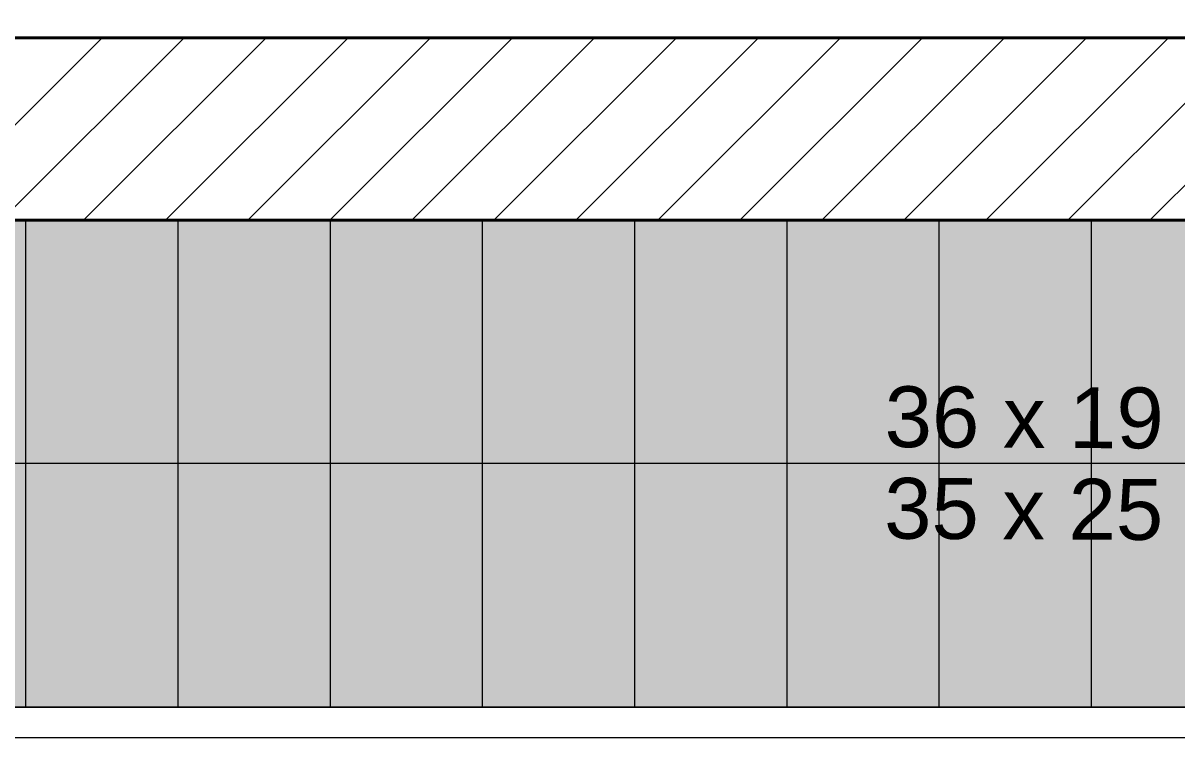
# Model space of a CAD drawing. Header units: millimetres. Extents: x 47631 to 558803, y 29659 to 315570.
# Drawn here: x 481852 to 483747, y 302326 to 303524 of the extents above; entities that cross this region are included whole.
import ezdxf

# ---------------------------------------------------------------- set-up
doc = ezdxf.new("R2010")
doc.units = ezdxf.units.MM
doc.styles.add('GP kota 13.83_20.63_22.63_PBS_arhitektura$0$Standard', font='arial.ttf')

msp = doc.modelspace()

# ---------------------------------------------------------------- hatches: boundary and pattern name
at = {"linetype": 'Continuous', "lineweight": 5, "true_color": 0x666666, "transparency": 33554562}
h = msp.add_hatch(color=251, dxfattribs=at)
h.dxf.hatch_style = 1
h.paths.add_polyline_path([(476809.6, 305499.5), (476806.7, 304349.6), (477806.8, 304349.8), (477806.8, 303514.3), (478606.8, 303514.3), (478606.8, 302399.5), (488606.8, 302399.5), (488606.8, 301699.5), (489756.8, 301699.5), (489756.8, 303449.7), (488356.8, 303449.7), (488106.8, 303199.7), (479606.8, 303199.7), (479606.8, 305499.5)])

# ---------------------------------------------------------------- linework, layer by layer
at = {"color": 3, "linetype": 'Continuous', "lineweight": 40}
for p, q in [((479906.8, 303499.5), (487956.8, 303499.5)), ((479606.8, 303199.5), (488106.6, 303199.5))]:
    msp.add_line(p, q, dxfattribs=at)
at = {"color": 8, "linetype": 'Continuous', "lineweight": 5}
for p, q in [((481682.1, 303199.5), (481982.1, 303499.5)), ((481816.8, 303199.5), (482116.8, 303499.5)), ((481951.5, 303199.5), (482251.5, 303499.5)), ((482086.2, 303199.5), (482386.2, 303499.5)), ((482221, 303199.5), (482521, 303499.5)), ((482355.7, 303199.5), (482655.7, 303499.5)), ((482490.4, 303199.5), (482790.4, 303499.5)), ((482625.1, 303199.5), (482925.1, 303499.5)), ((482759.8, 303199.5), (483059.8, 303499.5)), ((482894.5, 303199.5), (483194.5, 303499.5)), ((483029.2, 303199.5), (483329.2, 303499.5)), ((483163.9, 303199.5), (483463.9, 303499.5)), ((483298.6, 303199.5), (483598.6, 303499.5)), ((483433.3, 303199.5), (483733.3, 303499.5)), ((483568, 303199.5), (483868, 303499.5)), ((483702.7, 303199.5), (484002.7, 303499.5))]:
    msp.add_line(p, q, dxfattribs=at)
at = {"color": 1, "linetype": 'Continuous', "lineweight": -3}
msp.add_line((488106.8, 303199.7), (479606.8, 303199.7), dxfattribs=at)
at = {"color": 1, "linetype": 'Continuous', "lineweight": -3, "ltscale": 10}
msp.add_line((488106.8, 303199.5), (479606.8, 303199.5), dxfattribs=at)
at = {"color": 4, "linetype": 'Continuous', "lineweight": 20}
for p, q in [((481856.8, 302399.5), (481856.8, 303199.5)), ((482106.8, 302399.5), (482106.8, 303199.5)), ((482356.8, 302399.5), (482356.8, 303199.5)), ((482606.8, 302399.5), (482606.8, 303199.5)), ((482856.8, 302399.5), (482856.8, 303199.5)), ((483106.8, 302399.5), (483106.8, 303199.5)), ((483356.8, 302399.5), (483356.8, 303199.5)), ((483606.8, 302399.5), (483606.8, 303199.5))]:
    msp.add_line(p, q, dxfattribs=at)
at = {"color": 21, "linetype": 'Continuous', "lineweight": 20}
msp.add_line((488255.4, 302799.6), (479606.8, 302799.5), dxfattribs=at)
at = {"color": 43, "linetype": 'Continuous', "lineweight": 15}
msp.add_line((488606.8, 302399.5), (478606.8, 302399.5), dxfattribs=at)
at = {"color": 20, "linetype": 'Continuous', "lineweight": 18}
for p, q in [((478606.8, 302399.5), (488606.8, 302399.5)), ((478556.8, 302349.5), (488556.8, 302349.5))]:
    msp.add_line(p, q, dxfattribs=at)

# ---------------------------------------------------------------- texts
at = {"color": 21, "linetype": 'Continuous', "lineweight": 20, "style": 'GP kota 13.83_20.63_22.63_PBS_arhitektura$0$Standard'}
for s, p in [('36 x 19', (483266.9, 302826.7)), ('35 x 25', (483266.1, 302676.3))]:
    msp.add_text(s, height=100, rotation=359.7132, dxfattribs=at).set_placement(p)

doc.saveas('drawing.dxf')
